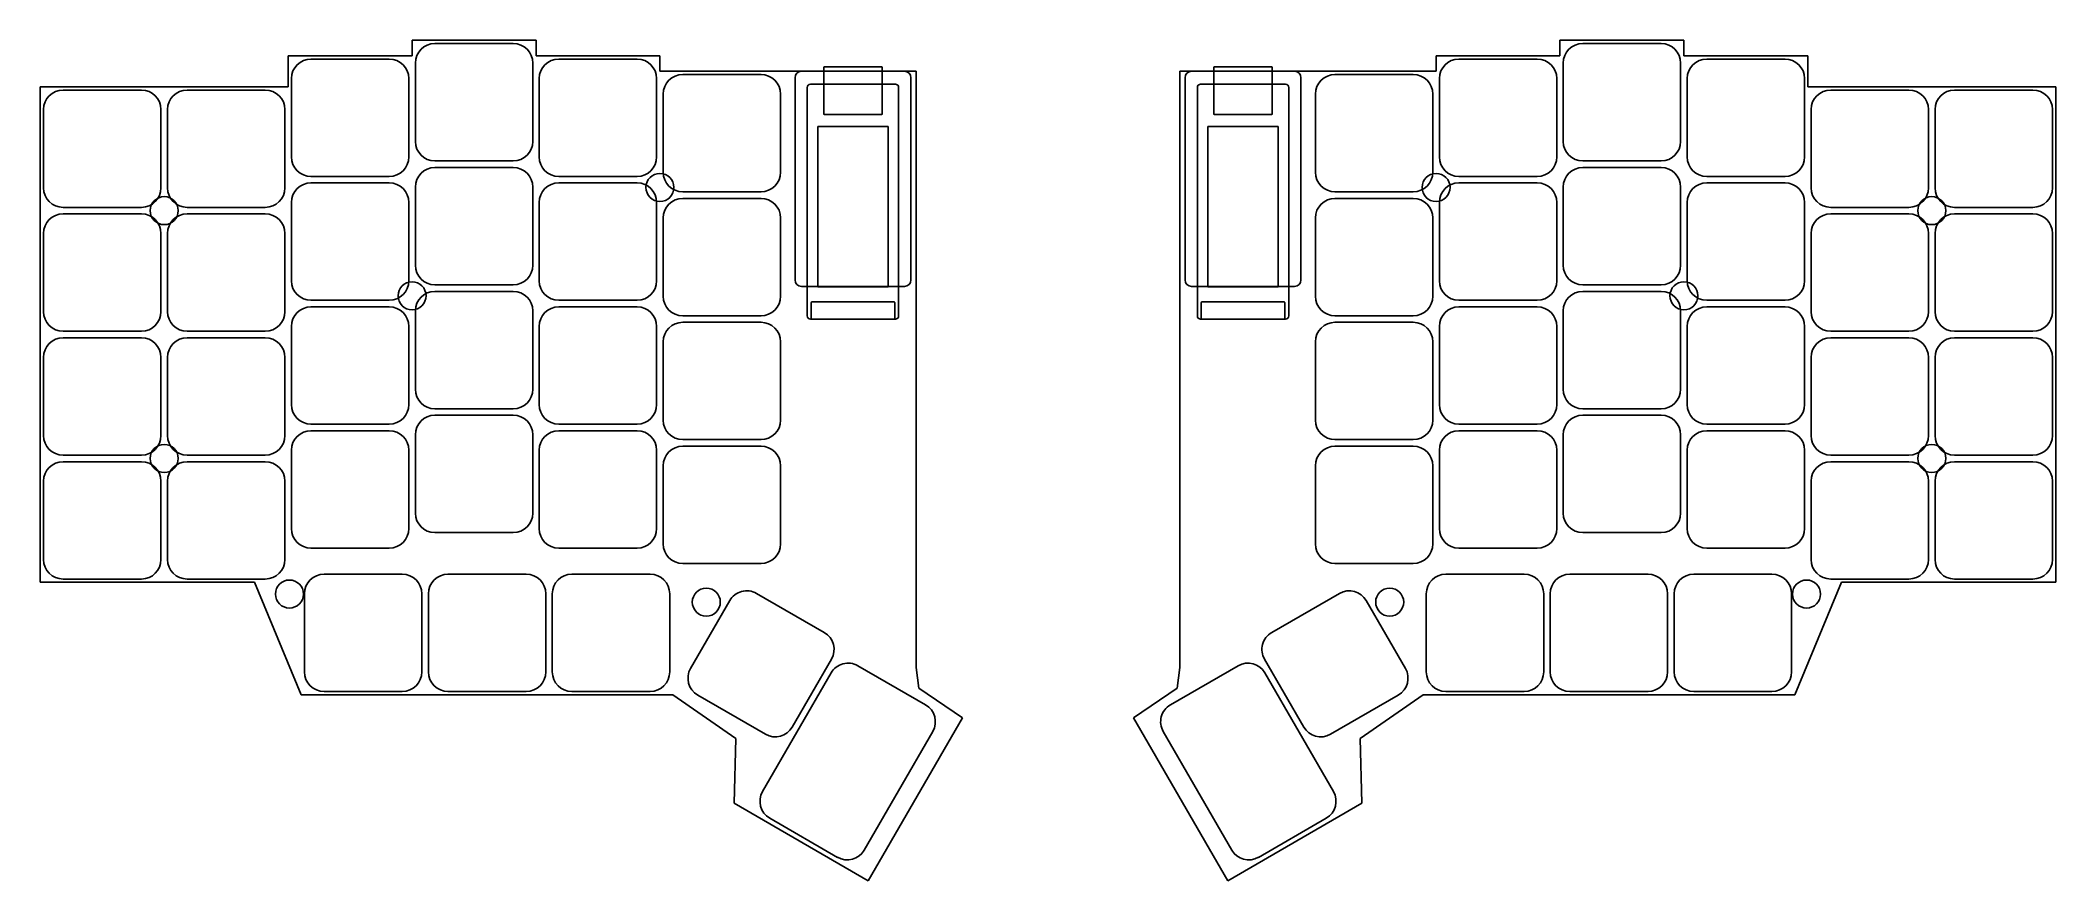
# Model space of a CAD drawing. Header units: millimetres. Extents: x 70 to 380, y -205 to -76.
import ezdxf

# ---------------------------------------------------------------- set-up
doc = ezdxf.new("R2010")
doc.units = ezdxf.units.MM

msp = doc.modelspace()

# ---------------------------------------------------------------- linework, layer by layer
for p, q in [((146.5, -76.38), (127.5, -76.38)), ((127.5, -76.38), (127.5, -78.75)), ((143, -76.88), (131, -76.88)), ((146.5, -78.75), (146.5, -76.38)), ((322.5, -76.38), (303.5, -76.38)), ((303.5, -76.38), (303.5, -78.75)), ((319, -76.88), (307, -76.88)), ((322.5, -78.75), (322.5, -76.38)), ((127.5, -78.75), (108.5, -78.75)), ((108.5, -78.75), (108.5, -83.5)), ((124, -79.25), (112, -79.25)), ((128, -79.88), (128, -91.88)), ((146, -91.88), (146, -79.88)), ((165.5, -78.75), (146.5, -78.75)), ((162, -79.25), (150, -79.25)), ((165.5, -81.12), (165.5, -78.75)), ((303.5, -78.75), (284.5, -78.75)), ((284.5, -78.75), (284.5, -81.12)), ((300, -79.25), (288, -79.25)), ((304, -79.88), (304, -91.88)), ((322, -91.88), (322, -79.88)), ((341.5, -78.75), (322.5, -78.75)), ((338, -79.25), (326, -79.25)), ((341.5, -83.5), (341.5, -78.75)), ((109, -82.25), (109, -94.25)), ((127, -94.25), (127, -82.25)), ((147, -82.25), (147, -94.25)), ((165, -94.25), (165, -82.25)), ((165.5, -81.12), (204.8, -81.12)), ((181, -81.62), (169, -81.62)), ((186.21, -82.12), (186.21, -113.12)), ((201.6, -83.12), (188.6, -83.12)), ((190.63, -80.53), (190.63, -87.67)), ((199.47, -80.42), (190.73, -80.42)), ((199.57, -87.67), (199.57, -80.53)), ((203.99, -113.12), (203.99, -82.12)), ((204.8, -172.58), (204.8, -81.12)), ((245.2, -81.12), (284.5, -81.12)), ((245.2, -172.58), (245.2, -81.12)), ((246.01, -82.12), (246.01, -113.12)), ((261.4, -83.12), (248.4, -83.12)), ((250.43, -80.53), (250.43, -87.67)), ((259.27, -80.42), (250.53, -80.42)), ((259.37, -87.67), (259.37, -80.53)), ((263.79, -113.12), (263.79, -82.12)), ((281, -81.62), (269, -81.62)), ((285, -82.25), (285, -94.25)), ((303, -94.25), (303, -82.25)), ((323, -82.25), (323, -94.25)), ((341, -94.25), (341, -82.25)), ((70.5, -159.5), (70.5, -83.5)), ((70.5, -83.5), (108.5, -83.5)), ((86, -84), (74, -84)), ((105, -84), (93, -84)), ((166, -84.62), (166, -96.62)), ((184, -96.62), (184, -84.62)), ((188.1, -83.62), (188.1, -118.62)), ((202.1, -118.62), (202.1, -83.62)), ((247.9, -83.62), (247.9, -118.62)), ((261.9, -118.62), (261.9, -83.62)), ((266, -84.62), (266, -96.62)), ((284, -96.62), (284, -84.62)), ((341.5, -83.5), (379.5, -83.5)), ((357, -84), (345, -84)), ((376, -84), (364, -84)), ((379.5, -159.5), (379.5, -83.5)), ((71, -87), (71, -99)), ((89, -99), (89, -87)), ((90, -87), (90, -99)), ((108, -99), (108, -87)), ((200.5, -89.58), (189.7, -89.58)), ((189.7, -89.58), (189.7, -114.17)), ((190.73, -87.78), (199.47, -87.78)), ((200.5, -114.17), (200.5, -89.58)), ((260.3, -89.58), (249.5, -89.58)), ((249.5, -89.58), (249.5, -114.17)), ((250.53, -87.78), (259.27, -87.78)), ((260.3, -114.17), (260.3, -89.58)), ((342, -87), (342, -99)), ((360, -99), (360, -87)), ((361, -87), (361, -99)), ((379, -99), (379, -87)), ((131, -94.88), (143, -94.88)), ((307, -94.88), (319, -94.88)), ((112, -97.25), (124, -97.25)), ((124, -98.25), (112, -98.25)), ((128, -98.88), (128, -110.88)), ((143, -95.88), (131, -95.88)), ((146, -110.88), (146, -98.88)), ((150, -97.25), (162, -97.25)), ((162, -98.25), (150, -98.25)), ((288, -97.25), (300, -97.25)), ((300, -98.25), (288, -98.25)), ((304, -98.88), (304, -110.88)), ((319, -95.88), (307, -95.88)), ((322, -110.88), (322, -98.88)), ((326, -97.25), (338, -97.25)), ((338, -98.25), (326, -98.25)), ((109, -101.25), (109, -113.25)), ((127, -113.25), (127, -101.25)), ((147, -101.25), (147, -113.25)), ((165, -113.25), (165, -101.25)), ((169, -99.62), (181, -99.62)), ((181, -100.62), (169, -100.62)), ((269, -99.62), (281, -99.62)), ((281, -100.62), (269, -100.62)), ((285, -101.25), (285, -113.25)), ((303, -113.25), (303, -101.25)), ((323, -101.25), (323, -113.25)), ((341, -113.25), (341, -101.25)), ((74, -102), (86, -102)), ((86, -103), (74, -103)), ((93, -102), (105, -102)), ((105, -103), (93, -103)), ((166, -103.62), (166, -115.62)), ((184, -115.62), (184, -103.62)), ((266, -103.62), (266, -115.62)), ((284, -115.62), (284, -103.62)), ((345, -102), (357, -102)), ((357, -103), (345, -103)), ((364, -102), (376, -102)), ((376, -103), (364, -103)), ((71, -106), (71, -118)), ((89, -118), (89, -106)), ((90, -106), (90, -118)), ((108, -118), (108, -106)), ((342, -106), (342, -118)), ((360, -118), (360, -106)), ((361, -106), (361, -118)), ((379, -118), (379, -106)), ((131, -113.88), (143, -113.88)), ((187.21, -114.12), (202.99, -114.12)), ((189.7, -114.17), (200.5, -114.17)), ((247.01, -114.12), (262.79, -114.12)), ((249.5, -114.17), (260.3, -114.17)), ((307, -113.88), (319, -113.88)), ((112, -116.25), (124, -116.25)), ((124, -117.25), (112, -117.25)), ((143, -114.88), (131, -114.88)), ((150, -116.25), (162, -116.25)), ((162, -117.25), (150, -117.25)), ((188.69, -116.59), (188.69, -119.06)), ((201.41, -116.5), (188.79, -116.5)), ((201.51, -119.06), (201.51, -116.59)), ((248.49, -116.59), (248.49, -119.06)), ((261.21, -116.5), (248.59, -116.5)), ((261.31, -119.06), (261.31, -116.59)), ((288, -116.25), (300, -116.25)), ((300, -117.25), (288, -117.25)), ((319, -114.88), (307, -114.88)), ((326, -116.25), (338, -116.25)), ((338, -117.25), (326, -117.25)), ((109, -120.25), (109, -132.25)), ((127, -132.25), (127, -120.25)), ((128, -117.88), (128, -129.88)), ((146, -129.88), (146, -117.88)), ((147, -120.25), (147, -132.25)), ((165, -132.25), (165, -120.25)), ((169, -118.62), (181, -118.62)), ((181, -119.62), (169, -119.62)), ((188.6, -119.12), (201.6, -119.12)), ((188.79, -119.16), (201.41, -119.16)), ((248.4, -119.12), (261.4, -119.12)), ((248.59, -119.16), (261.21, -119.16)), ((269, -118.62), (281, -118.62)), ((281, -119.62), (269, -119.62)), ((285, -120.25), (285, -132.25)), ((303, -132.25), (303, -120.25)), ((304, -117.88), (304, -129.88)), ((322, -129.88), (322, -117.88)), ((323, -120.25), (323, -132.25)), ((341, -132.25), (341, -120.25)), ((74, -121), (86, -121)), ((86, -122), (74, -122)), ((93, -121), (105, -121)), ((105, -122), (93, -122)), ((166, -122.62), (166, -134.62)), ((184, -134.62), (184, -122.62)), ((266, -122.62), (266, -134.62)), ((284, -134.62), (284, -122.62)), ((345, -121), (357, -121)), ((357, -122), (345, -122)), ((364, -121), (376, -121)), ((376, -122), (364, -122)), ((71, -125), (71, -137)), ((89, -137), (89, -125)), ((90, -125), (90, -137)), ((108, -137), (108, -125)), ((342, -125), (342, -137)), ((360, -137), (360, -125)), ((361, -125), (361, -137)), ((379, -137), (379, -125)), ((112, -135.25), (124, -135.25)), ((131, -132.88), (143, -132.88)), ((143, -133.88), (131, -133.88)), ((150, -135.25), (162, -135.25)), ((288, -135.25), (300, -135.25)), ((307, -132.88), (319, -132.88)), ((319, -133.88), (307, -133.88)), ((326, -135.25), (338, -135.25)), ((124, -136.25), (112, -136.25)), ((128, -136.88), (128, -148.88)), ((146, -148.88), (146, -136.88)), ((162, -136.25), (150, -136.25)), ((169, -137.62), (181, -137.62)), ((181, -138.62), (169, -138.62)), ((269, -137.62), (281, -137.62)), ((281, -138.62), (269, -138.62)), ((300, -136.25), (288, -136.25)), ((304, -136.88), (304, -148.88)), ((322, -148.88), (322, -136.88)), ((338, -136.25), (326, -136.25)), ((74, -140), (86, -140)), ((86, -141), (74, -141)), ((93, -140), (105, -140)), ((105, -141), (93, -141)), ((109, -139.25), (109, -151.25)), ((127, -151.25), (127, -139.25)), ((147, -139.25), (147, -151.25)), ((165, -151.25), (165, -139.25)), ((166, -141.62), (166, -153.62)), ((184, -153.62), (184, -141.62)), ((266, -141.62), (266, -153.62)), ((284, -153.62), (284, -141.62)), ((285, -139.25), (285, -151.25)), ((303, -151.25), (303, -139.25)), ((323, -139.25), (323, -151.25)), ((341, -151.25), (341, -139.25)), ((345, -140), (357, -140)), ((357, -141), (345, -141)), ((364, -140), (376, -140)), ((376, -141), (364, -141)), ((71, -144), (71, -156)), ((89, -156), (89, -144)), ((90, -144), (90, -156)), ((108, -156), (108, -144)), ((342, -144), (342, -156)), ((360, -156), (360, -144)), ((361, -144), (361, -156)), ((379, -156), (379, -144)), ((112, -154.25), (124, -154.25)), ((131, -151.88), (143, -151.88)), ((150, -154.25), (162, -154.25)), ((288, -154.25), (300, -154.25)), ((307, -151.88), (319, -151.88)), ((326, -154.25), (338, -154.25)), ((169, -156.62), (181, -156.62)), ((269, -156.62), (281, -156.62)), ((70.5, -159.5), (103.33, -159.5)), ((74, -159), (86, -159)), ((93, -159), (105, -159)), ((103.33, -159.5), (110.5, -176.75)), ((126, -158.25), (114, -158.25)), ((145, -158.25), (133, -158.25)), ((164, -158.25), (152, -158.25)), ((298, -158.25), (286, -158.25)), ((317, -158.25), (305, -158.25)), ((336, -158.25), (324, -158.25)), ((346.67, -159.5), (339.5, -176.75)), ((345, -159), (357, -159)), ((346.67, -159.5), (379.5, -159.5)), ((364, -159), (376, -159)), ((111, -161.25), (111, -173.25)), ((129, -173.25), (129, -161.25)), ((130, -161.25), (130, -173.25)), ((148, -173.25), (148, -161.25)), ((149, -161.25), (149, -173.25)), ((167, -173.25), (167, -161.25)), ((176.21, -162.3), (170.21, -172.7)), ((190.7, -167.21), (180.3, -161.21)), ((269.7, -161.21), (259.3, -167.21)), ((279.79, -172.7), (273.79, -162.3)), ((283, -161.25), (283, -173.25)), ((301, -173.25), (301, -161.25)), ((302, -161.25), (302, -173.25)), ((320, -173.25), (320, -161.25)), ((321, -161.25), (321, -173.25)), ((339, -173.25), (339, -161.25)), ((185.79, -181.7), (191.79, -171.3)), ((206.23, -178.29), (195.84, -172.29)), ((205.18, -175.72), (204.8, -172.58)), ((254.16, -172.29), (243.77, -178.29)), ((244.82, -175.72), (245.2, -172.58)), ((258.21, -171.3), (264.21, -181.7)), ((191.74, -173.39), (181.24, -191.58)), ((211.88, -180.27), (205.18, -175.72)), ((238.12, -180.27), (244.82, -175.72)), ((268.76, -191.58), (258.26, -173.39)), ((110.5, -176.75), (167.5, -176.75)), ((114, -176.25), (126, -176.25)), ((133, -176.25), (145, -176.25)), ((152, -176.25), (164, -176.25)), ((167.5, -176.75), (177.12, -183.47)), ((171.3, -176.79), (181.7, -182.79)), ((268.3, -182.79), (278.7, -176.79)), ((282.5, -176.75), (272.88, -183.47)), ((339.5, -176.75), (282.5, -176.75)), ((286, -176.25), (298, -176.25)), ((305, -176.25), (317, -176.25)), ((324, -176.25), (336, -176.25)), ((197.45, -205.26), (211.88, -180.27)), ((252.55, -205.26), (238.12, -180.27)), ((177.12, -183.47), (176.88, -193.39)), ((196.83, -200.58), (207.33, -182.39)), ((242.67, -182.39), (253.17, -200.58)), ((272.88, -183.47), (273.12, -193.39)), ((176.88, -193.39), (197.45, -205.26)), ((273.12, -193.39), (252.55, -205.26)), ((182.34, -195.68), (192.73, -201.68)), ((257.27, -201.68), (267.66, -195.68))]:
    msp.add_line(p, q)
for centre in [(165.5, -98.94), (284.5, -98.94), (89.5, -102.5), (360.5, -102.5), (127.5, -115.56), (322.5, -115.56), (89.5, -140.5), (360.5, -140.5), (108.7, -161.3), (172.61, -162.54), (277.39, -162.54), (341.3, -161.3)]:
    msp.add_circle(centre, 2.15)
for centre, radius, start, end in [((131, -79.88), 3, 90, 180), ((143, -79.88), 3, 0, 90), ((307, -79.88), 3, 90, 180), ((319, -79.88), 3, 0, 90), ((112, -82.25), 3, 90, 180), ((124, -82.25), 3, 0, 90), ((150, -82.25), 3, 90, 180), ((162, -82.25), 3, 0, 90), ((288, -82.25), 3, 90, 180), ((300, -82.25), 3, 0, 90), ((326, -82.25), 3, 90, 180), ((338, -82.25), 3, 0, 90), ((169, -84.62), 3, 90, 180), ((181, -84.62), 3, 0, 90), ((187.21, -82.12), 1, 90, 180), ((188.6, -83.62), 0.5, 90, 180), ((190.73, -80.53), 0.1, 90, 180), ((199.47, -80.53), 0.1, 0, 90), ((201.6, -83.62), 0.5, 0, 90), ((202.99, -82.12), 1, 0, 90), ((247.01, -82.12), 1, 90, 180), ((248.4, -83.62), 0.5, 90, 180), ((250.53, -80.53), 0.1, 90, 180), ((259.27, -80.53), 0.1, 0, 90), ((261.4, -83.62), 0.5, 0, 90), ((262.79, -82.12), 1, 0, 90), ((269, -84.62), 3, 90, 180), ((281, -84.62), 3, 0, 90), ((74, -87), 3, 90, 180), ((86, -87), 3, 0, 90), ((93, -87), 3, 90, 180), ((105, -87), 3, 0, 90), ((345, -87), 3, 90, 180), ((357, -87), 3, 0, 90), ((364, -87), 3, 90, 180), ((376, -87), 3, 0, 90), ((190.73, -87.67), 0.1, 180, 270), ((199.47, -87.67), 0.1, 270, 0), ((250.53, -87.67), 0.1, 180, 270), ((259.27, -87.67), 0.1, 270, 0), ((131, -91.88), 3, 180, 270), ((143, -91.88), 3, 270, 0), ((307, -91.88), 3, 180, 270), ((319, -91.88), 3, 270, 0), ((112, -94.25), 3, 180, 270), ((124, -94.25), 3, 270, 0), ((150, -94.25), 3, 180, 270), ((162, -94.25), 3, 270, 0), ((288, -94.25), 3, 180, 270), ((300, -94.25), 3, 270, 0), ((326, -94.25), 3, 180, 270), ((338, -94.25), 3, 270, 0), ((112, -101.25), 3, 90, 180), ((124, -101.25), 3, 0, 90), ((131, -98.88), 3, 90, 180), ((143, -98.88), 3, 0, 90), ((150, -101.25), 3, 90, 180), ((162, -101.25), 3, 0, 90), ((169, -96.62), 3, 180, 270), ((181, -96.62), 3, 270, 0), ((269, -96.62), 3, 180, 270), ((281, -96.62), 3, 270, 0), ((288, -101.25), 3, 90, 180), ((300, -101.25), 3, 0, 90), ((307, -98.88), 3, 90, 180), ((319, -98.88), 3, 0, 90), ((326, -101.25), 3, 90, 180), ((338, -101.25), 3, 0, 90), ((74, -99), 3, 180, 270), ((86, -99), 3, 270, 0), ((93, -99), 3, 180, 270), ((105, -99), 3, 270, 0), ((169, -103.62), 3, 90, 180), ((181, -103.62), 3, 0, 90), ((269, -103.62), 3, 90, 180), ((281, -103.62), 3, 0, 90), ((345, -99), 3, 180, 270), ((357, -99), 3, 270, 0), ((364, -99), 3, 180, 270), ((376, -99), 3, 270, 0), ((74, -106), 3, 90, 180), ((86, -106), 3, 0, 90), ((93, -106), 3, 90, 180), ((105, -106), 3, 0, 90), ((345, -106), 3, 90, 180), ((357, -106), 3, 0, 90), ((364, -106), 3, 90, 180), ((376, -106), 3, 0, 90), ((131, -110.88), 3, 180, 270), ((143, -110.88), 3, 270, 0), ((307, -110.88), 3, 180, 270), ((319, -110.88), 3, 270, 0), ((112, -113.25), 3, 180, 270), ((124, -113.25), 3, 270, 0), ((150, -113.25), 3, 180, 270), ((162, -113.25), 3, 270, 0), ((187.21, -113.12), 1, 180, 270), ((202.99, -113.12), 1, 270, 0), ((247.01, -113.12), 1, 180, 270), ((262.79, -113.12), 1, 270, 0), ((288, -113.25), 3, 180, 270), ((300, -113.25), 3, 270, 0), ((326, -113.25), 3, 180, 270), ((338, -113.25), 3, 270, 0), ((112, -120.25), 3, 90, 180), ((124, -120.25), 3, 0, 90), ((131, -117.88), 3, 90, 180), ((143, -117.88), 3, 0, 90), ((150, -120.25), 3, 90, 180), ((162, -120.25), 3, 0, 90), ((169, -115.62), 3, 180, 270), ((181, -115.62), 3, 270, 0), ((188.79, -116.59), 0.1, 90, 180), ((201.41, -116.59), 0.1, 0, 90), ((248.59, -116.59), 0.1, 90, 180), ((261.21, -116.59), 0.1, 0, 90), ((269, -115.62), 3, 180, 270), ((281, -115.62), 3, 270, 0), ((288, -120.25), 3, 90, 180), ((300, -120.25), 3, 0, 90), ((307, -117.88), 3, 90, 180), ((319, -117.88), 3, 0, 90), ((326, -120.25), 3, 90, 180), ((338, -120.25), 3, 0, 90), ((74, -118), 3, 180, 270), ((86, -118), 3, 270, 0), ((93, -118), 3, 180, 270), ((105, -118), 3, 270, 0), ((169, -122.62), 3, 90, 180), ((181, -122.62), 3, 0, 90), ((188.6, -118.62), 0.5, 180, 270), ((188.79, -119.06), 0.1, 180, 270), ((201.41, -119.06), 0.1, 270, 0), ((201.6, -118.62), 0.5, 270, 0), ((248.4, -118.62), 0.5, 180, 270), ((248.59, -119.06), 0.1, 180, 270), ((261.21, -119.06), 0.1, 270, 0), ((261.4, -118.62), 0.5, 270, 0), ((269, -122.62), 3, 90, 180), ((281, -122.62), 3, 0, 90), ((345, -118), 3, 180, 270), ((357, -118), 3, 270, 0), ((364, -118), 3, 180, 270), ((376, -118), 3, 270, 0), ((74, -125), 3, 90, 180), ((86, -125), 3, 0, 90), ((93, -125), 3, 90, 180), ((105, -125), 3, 0, 90), ((345, -125), 3, 90, 180), ((357, -125), 3, 0, 90), ((364, -125), 3, 90, 180), ((376, -125), 3, 0, 90), ((112, -132.25), 3, 180, 270), ((124, -132.25), 3, 270, 0), ((131, -129.88), 3, 180, 270), ((143, -129.88), 3, 270, 0), ((150, -132.25), 3, 180, 270), ((162, -132.25), 3, 270, 0), ((288, -132.25), 3, 180, 270), ((300, -132.25), 3, 270, 0), ((307, -129.88), 3, 180, 270), ((319, -129.88), 3, 270, 0), ((326, -132.25), 3, 180, 270), ((338, -132.25), 3, 270, 0), ((131, -136.88), 3, 90, 180), ((143, -136.88), 3, 0, 90), ((169, -134.62), 3, 180, 270), ((181, -134.62), 3, 270, 0), ((269, -134.62), 3, 180, 270), ((281, -134.62), 3, 270, 0), ((307, -136.88), 3, 90, 180), ((319, -136.88), 3, 0, 90), ((74, -137), 3, 180, 270), ((86, -137), 3, 270, 0), ((93, -137), 3, 180, 270), ((105, -137), 3, 270, 0), ((112, -139.25), 3, 90, 180), ((124, -139.25), 3, 0, 90), ((150, -139.25), 3, 90, 180), ((162, -139.25), 3, 0, 90), ((169, -141.62), 3, 90, 180), ((181, -141.62), 3, 0, 90), ((269, -141.62), 3, 90, 180), ((281, -141.62), 3, 0, 90), ((288, -139.25), 3, 90, 180), ((300, -139.25), 3, 0, 90), ((326, -139.25), 3, 90, 180), ((338, -139.25), 3, 0, 90), ((345, -137), 3, 180, 270), ((357, -137), 3, 270, 0), ((364, -137), 3, 180, 270), ((376, -137), 3, 270, 0), ((74, -144), 3, 90, 180), ((86, -144), 3, 0, 90), ((93, -144), 3, 90, 180), ((105, -144), 3, 0, 90), ((345, -144), 3, 90, 180), ((357, -144), 3, 0, 90), ((364, -144), 3, 90, 180), ((376, -144), 3, 0, 90), ((112, -151.25), 3, 180, 270), ((124, -151.25), 3, 270, 0), ((131, -148.88), 3, 180, 270), ((143, -148.88), 3, 270, 0), ((150, -151.25), 3, 180, 270), ((162, -151.25), 3, 270, 0), ((288, -151.25), 3, 180, 270), ((300, -151.25), 3, 270, 0), ((307, -148.88), 3, 180, 270), ((319, -148.88), 3, 270, 0), ((326, -151.25), 3, 180, 270), ((338, -151.25), 3, 270, 0), ((169, -153.62), 3, 180, 270), ((181, -153.62), 3, 270, 0), ((269, -153.62), 3, 180, 270), ((281, -153.62), 3, 270, 0), ((74, -156), 3, 180, 270), ((86, -156), 3, 270, 0), ((93, -156), 3, 180, 270), ((105, -156), 3, 270, 0), ((345, -156), 3, 180, 270), ((357, -156), 3, 270, 0), ((364, -156), 3, 180, 270), ((376, -156), 3, 270, 0), ((114, -161.25), 3, 90, 180), ((126, -161.25), 3, 0, 90), ((133, -161.25), 3, 90, 180), ((145, -161.25), 3, 0, 90), ((152, -161.25), 3, 90, 180), ((164, -161.25), 3, 0, 90), ((286, -161.25), 3, 90, 180), ((298, -161.25), 3, 0, 90), ((305, -161.25), 3, 90, 180), ((317, -161.25), 3, 0, 90), ((324, -161.25), 3, 90, 180), ((336, -161.25), 3, 0, 90), ((178.8, -163.8), 3, 60, 150), ((271.2, -163.8), 3, 30, 120), ((189.2, -169.8), 3, 330, 60), ((260.8, -169.8), 3, 120, 210), ((172.8, -174.2), 3, 150, 240), ((194.34, -174.89), 3, 60, 150), ((255.66, -174.89), 3, 30, 120), ((277.2, -174.2), 3, 300, 30), ((114, -173.25), 3, 180, 270), ((126, -173.25), 3, 270, 0), ((133, -173.25), 3, 180, 270), ((145, -173.25), 3, 270, 0), ((152, -173.25), 3, 180, 270), ((164, -173.25), 3, 270, 0), ((286, -173.25), 3, 180, 270), ((298, -173.25), 3, 270, 0), ((305, -173.25), 3, 180, 270), ((317, -173.25), 3, 270, 0), ((324, -173.25), 3, 180, 270), ((336, -173.25), 3, 270, 0), ((204.73, -180.89), 3, 330, 60), ((245.27, -180.89), 3, 120, 210), ((183.2, -180.2), 3, 240, 330), ((266.8, -180.2), 3, 210, 300), ((183.84, -193.08), 3, 150, 240), ((266.16, -193.08), 3, 300, 30), ((194.23, -199.08), 3, 240, 330), ((255.77, -199.08), 3, 210, 300)]:
    msp.add_arc(centre, radius, start, end)

doc.saveas('drawing.dxf')
